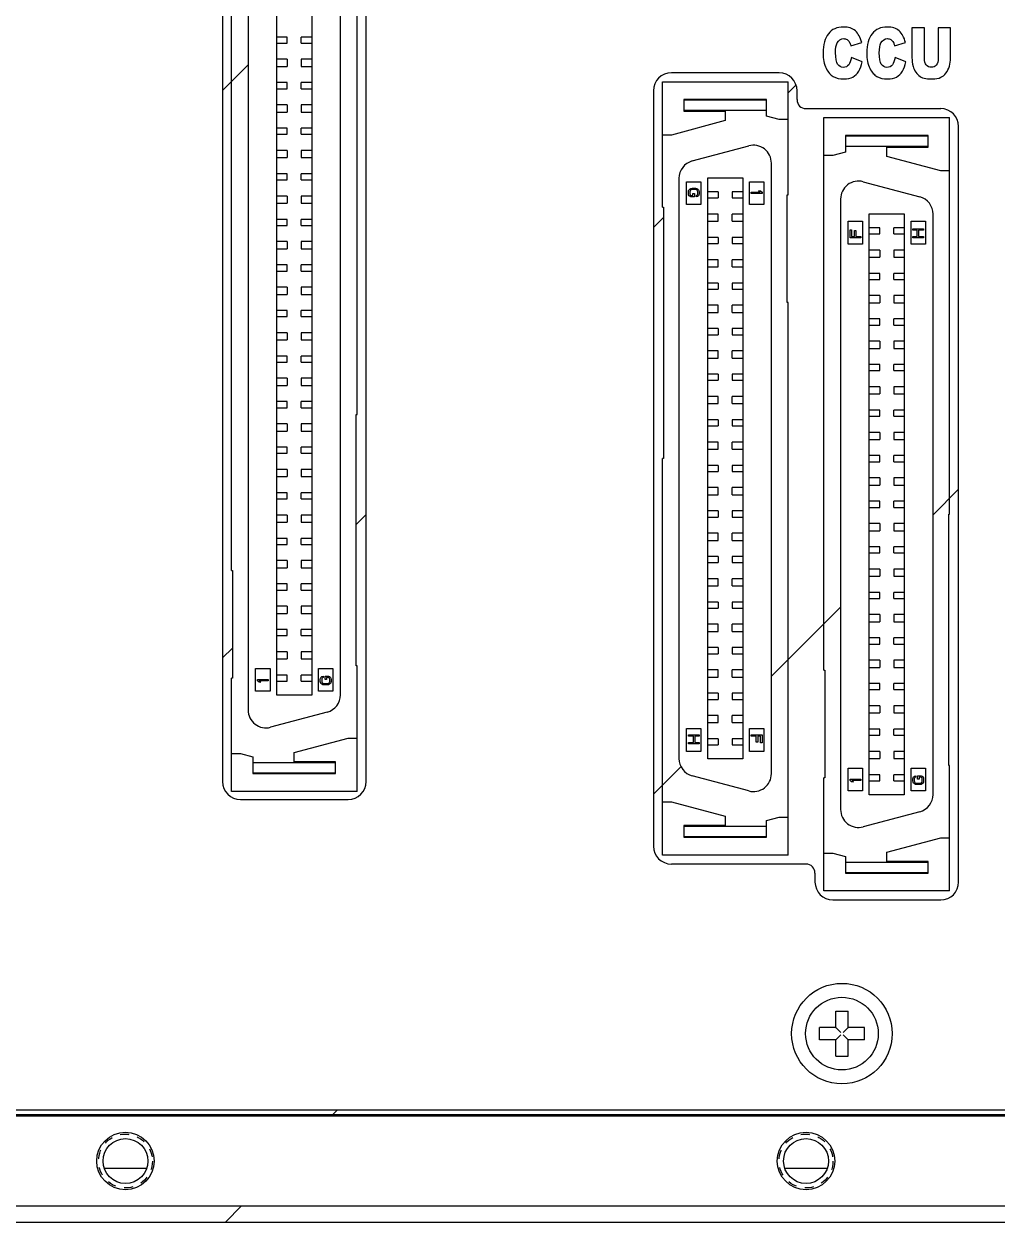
# Model space of a CAD drawing. Header units: inches. Extents: x 18 to 436, y 25 to 155.
# Drawn here: x 74.7 to 128.9, y 25.4 to 92.2 of the extents above; entities that cross this region are included whole.
import ezdxf

# ---------------------------------------------------------------- set-up
doc = ezdxf.new("R2010")
doc.units = ezdxf.units.IN
doc.header["$LTSCALE"] = 4.84
doc.header["$MEASUREMENT"] = 0
doc.linetypes.add('HIDDEN', pattern=[0.2, 0.1, -0.1])
for name, color, linetype in [('BSMJ712_4_001_DXF_HIDDEN_LINE', 7, 'CONTINUOUS'), ('BSMJ712_4_00DXF_CONTINUOUS_LINE', 7, 'CONTINUOUS'), ('BSMJ712_4_01DXF_CONTINUOUS_LINE', 7, 'CONTINUOUS'), ('C-1-1734101-DXF_CONTINUOUS_LINE', 7, 'CONTINUOUS'), ('GBT819_2-M2_DXF_CONTINUOUS_LINE', 7, 'CONTINUOUS'), ('TE_1734101_5DXF_CONTINUOUS_LINE', 7, 'CONTINUOUS')]:
    doc.layers.add(name, color=color, linetype=linetype)

msp = doc.modelspace()

# ---------------------------------------------------------------- linework, layer by layer
at = {"layer": 'BSMJ712_4_001_DXF_HIDDEN_LINE', "color": 8, "linetype": 'HIDDEN'}
for centre in [(80.321, 28.844), (118.221, 28.844)]:
    msp.add_circle(centre, 1.5, dxfattribs=at)
at = {"layer": 'BSMJ712_4_00DXF_CONTINUOUS_LINE', "color": 7, "linetype": 'Continuous'}
for p, q in [((85.721, 136.494), (85.721, 49.994)), ((93.721, 49.994), (93.721, 136.494)), ((116.721, 89.494), (110.721, 89.494)), ((109.721, 88.494), (109.721, 46.394)), ((117.721, 87.994), (117.721, 88.494)), ((118.221, 87.494), (125.721, 87.494)), ((126.721, 44.394), (126.721, 86.494)), ((86.721, 48.994), (92.721, 48.994)), ((118.221, 45.394), (110.721, 45.394)), ((118.721, 44.894), (118.721, 44.394)), ((119.721, 43.394), (125.721, 43.394)), ((20.221, 31.444), (431.221, 31.444)), ((20.521, 31.694), (430.921, 31.694)), ((79.141, 28.444), (81.502, 28.444)), ((117.041, 28.444), (119.402, 28.444)), ((20.221, 25.444), (431.221, 25.444))]:
    msp.add_line(p, q, dxfattribs=at)
at = {"layer": 'BSMJ712_4_00DXF_CONTINUOUS_LINE', "color": 4, "linetype": 'Continuous'}
for p, q in [((124.123, 91.994), (124.123, 90.325)), ((124.814, 91.994), (124.123, 91.994)), ((124.814, 90.284), (124.814, 91.994)), ((125.579, 91.994), (125.579, 90.284)), ((126.27, 91.994), (125.579, 91.994)), ((126.27, 90.325), (126.27, 91.994)), ((120.719, 91.001), (121.33, 91.171)), ((123.153, 91.001), (123.764, 91.171)), ((121.351, 90.111), (120.745, 90.34)), ((123.785, 90.111), (123.179, 90.34))]:
    msp.add_line(p, q, dxfattribs=at)
at = {"layer": 'BSMJ712_4_00DXF_CONTINUOUS_LINE', "color": 2, "linetype": 'Continuous'}
for p, q in [((85.721, 88.502), (87.146, 89.927)), ((117.221, 88.378), (117.664, 88.821)), ((109.721, 80.878), (110.276, 81.433)), ((125.296, 64.856), (126.721, 66.281)), ((93.166, 64.323), (93.721, 64.878)), ((116.296, 55.856), (120.146, 59.706)), ((85.721, 56.878), (86.276, 57.433)), ((109.721, 49.281), (111.259, 50.819)), ((91.784, 31.344), (92.134, 31.694)), ((85.884, 25.444), (86.784, 26.344))]:
    msp.add_line(p, q, dxfattribs=at)
at = {"layer": 'BSMJ712_4_00DXF_CONTINUOUS_LINE', "color": 7, "linetype": 'Continuous'}
for centre, radius in [((120.221, 35.944), 2.8), ((80.321, 28.844), 1.25), ((118.221, 28.844), 1.25)]:
    msp.add_circle(centre, radius, dxfattribs=at)
for centre, radius, start, end in [((110.721, 88.494), 1, 90, 180), ((116.721, 88.494), 1, 0, 90), ((118.221, 87.994), 0.5, 180, 270), ((125.721, 86.494), 1, 0, 90), ((86.721, 49.994), 1, 180, 270), ((92.721, 49.994), 1, 270, 0), ((110.721, 46.394), 1, 180, 270), ((118.221, 44.894), 0.5, 0, 90), ((119.721, 44.394), 1, 180, 270), ((125.721, 44.394), 1, 270, 0), ((79.314, 30.064), 1.62, 263.59892, 269.99784), ((81.328, 30.064), 1.62, 270.00216, 276.40108), ((117.214, 30.064), 1.62, 263.59892, 269.99784), ((119.228, 30.064), 1.62, 270.00216, 276.40108)]:
    msp.add_arc(centre, radius, start, end, dxfattribs=at)
at = {"layer": 'BSMJ712_4_00DXF_CONTINUOUS_LINE', "color": 4, "linetype": 'Continuous'}
for points in [[(119.467, 91.667), (119.27, 91.419), (119.172, 91.064), (119.172, 90.6)], [(120.305, 92.042), (119.944, 92.042), (119.664, 91.916), (119.467, 91.667)], [(120.969, 91.827), (120.807, 91.969), (120.586, 92.042), (120.305, 92.042)], [(121.33, 91.171), (121.25, 91.465), (121.131, 91.684), (120.969, 91.827)], [(121.901, 91.667), (121.704, 91.419), (121.607, 91.064), (121.607, 90.6)], [(122.739, 92.042), (122.378, 92.042), (122.099, 91.916), (121.901, 91.667)], [(123.403, 91.827), (123.241, 91.969), (123.02, 92.042), (122.739, 92.042)], [(123.764, 91.171), (123.685, 91.465), (123.565, 91.684), (123.403, 91.827)], [(119.866, 90.605), (119.866, 90.855), (119.897, 91.039), (119.96, 91.158)], [(119.96, 91.158), (120.043, 91.314), (120.164, 91.394), (120.321, 91.394)], [(120.321, 91.394), (120.39, 91.394), (120.453, 91.375), (120.509, 91.339)], [(120.509, 91.339), (120.564, 91.304), (120.612, 91.253), (120.651, 91.187)], [(120.651, 91.187), (120.674, 91.148), (120.697, 91.085), (120.719, 91.001)], [(122.3, 90.605), (122.3, 90.855), (122.331, 91.039), (122.394, 91.158)], [(122.394, 91.158), (122.477, 91.314), (122.598, 91.394), (122.756, 91.394)], [(122.756, 91.394), (122.824, 91.394), (122.887, 91.375), (122.943, 91.339)], [(122.943, 91.339), (122.998, 91.304), (123.046, 91.253), (123.085, 91.187)], [(123.085, 91.187), (123.109, 91.148), (123.131, 91.085), (123.153, 91.001)], [(119.172, 90.6), (119.172, 90.252), (119.227, 89.967), (119.34, 89.744)], [(119.979, 89.967), (119.903, 90.082), (119.866, 90.296), (119.866, 90.605)], [(120.745, 90.34), (120.714, 90.162), (120.664, 90.027), (120.597, 89.934)], [(121.607, 90.6), (121.607, 90.252), (121.662, 89.967), (121.774, 89.744)], [(122.413, 89.967), (122.337, 90.082), (122.3, 90.296), (122.3, 90.605)], [(123.179, 90.34), (123.148, 90.162), (123.098, 90.027), (123.031, 89.934)], [(124.123, 90.325), (124.123, 90.187), (124.144, 90.03), (124.187, 89.851)], [(124.915, 89.927), (124.847, 90.013), (124.814, 90.132), (124.814, 90.284)], [(125.579, 90.284), (125.579, 90.13), (125.544, 90.009), (125.477, 89.925)], [(126.207, 89.857), (126.248, 90.004), (126.27, 90.158), (126.27, 90.325)], [(119.34, 89.744), (119.452, 89.522), (119.585, 89.366), (119.74, 89.279)], [(120.297, 89.795), (120.16, 89.795), (120.054, 89.853), (119.979, 89.967)], [(120.597, 89.934), (120.529, 89.841), (120.428, 89.795), (120.297, 89.795)], [(120.832, 89.255), (120.962, 89.328), (121.07, 89.434), (121.159, 89.578)], [(121.159, 89.578), (121.246, 89.719), (121.31, 89.897), (121.351, 90.111)], [(121.774, 89.744), (121.886, 89.522), (122.019, 89.366), (122.174, 89.279)], [(122.731, 89.795), (122.594, 89.795), (122.488, 89.853), (122.413, 89.967)], [(123.031, 89.934), (122.963, 89.841), (122.862, 89.795), (122.731, 89.795)], [(123.266, 89.255), (123.396, 89.328), (123.504, 89.434), (123.593, 89.578)], [(123.593, 89.578), (123.68, 89.719), (123.744, 89.897), (123.785, 90.111)], [(124.187, 89.851), (124.213, 89.74), (124.262, 89.633), (124.334, 89.528)], [(124.334, 89.528), (124.406, 89.425), (124.485, 89.345), (124.572, 89.287)], [(125.197, 89.799), (125.077, 89.799), (124.982, 89.841), (124.915, 89.927)], [(125.477, 89.925), (125.41, 89.841), (125.316, 89.799), (125.197, 89.799)], [(125.736, 89.24), (125.833, 89.284), (125.925, 89.36), (126.013, 89.471)], [(126.013, 89.471), (126.102, 89.582), (126.166, 89.71), (126.207, 89.857)], [(119.74, 89.279), (119.894, 89.192), (120.092, 89.146), (120.337, 89.146)], [(120.337, 89.146), (120.537, 89.146), (120.702, 89.182), (120.832, 89.255)], [(122.174, 89.279), (122.328, 89.192), (122.526, 89.146), (122.771, 89.146)], [(122.771, 89.146), (122.971, 89.146), (123.136, 89.182), (123.266, 89.255)], [(124.572, 89.287), (124.658, 89.23), (124.766, 89.194), (124.895, 89.175)], [(124.895, 89.175), (125.023, 89.156), (125.142, 89.146), (125.252, 89.146)], [(125.252, 89.146), (125.44, 89.146), (125.602, 89.179), (125.736, 89.24)]]:
    msp.add_open_spline(points, degree=3, dxfattribs=at)
at = {"layer": 'BSMJ712_4_01DXF_CONTINUOUS_LINE', "color": 7, "linetype": 'Continuous'}
for p, q in [((431.021, 31.344), (20.421, 31.344)), ((20.421, 26.344), (431.021, 26.344))]:
    msp.add_line(p, q, dxfattribs=at)
for centre in [(80.321, 28.844), (118.221, 28.844)]:
    msp.add_circle(centre, 1.6, dxfattribs=at)
at = {"layer": 'C-1-1734101-DXF_CONTINUOUS_LINE', "color": 7, "linetype": 'Continuous'}
for p, q in [((86.221, 61.754), (86.221, 136.994)), ((93.221, 70.444), (93.221, 136.994)), ((87.146, 132.454), (87.146, 53.984)), ((88.746, 54.804), (88.746, 131.634)), ((90.696, 131.634), (90.696, 54.804)), ((92.296, 54.828), (92.296, 131.61)), ((89.331, 91.484), (88.746, 91.484)), ((89.331, 91.144), (89.331, 91.484)), ((90.111, 91.144), (90.111, 91.484)), ((90.696, 91.484), (90.111, 91.484)), ((88.746, 91.144), (89.331, 91.144)), ((90.111, 91.144), (90.696, 91.144)), ((89.331, 90.244), (88.746, 90.244)), ((89.331, 90.244), (89.331, 89.844)), ((90.111, 90.244), (90.111, 89.844)), ((90.696, 90.244), (90.111, 90.244)), ((88.746, 89.844), (89.331, 89.844)), ((90.111, 89.844), (90.696, 89.844)), ((89.331, 88.944), (88.746, 88.944)), ((89.331, 88.604), (89.331, 88.944)), ((90.111, 88.604), (90.111, 88.944)), ((90.696, 88.944), (90.111, 88.944)), ((88.746, 88.604), (89.331, 88.604)), ((90.111, 88.604), (90.696, 88.604)), ((89.331, 87.704), (88.746, 87.704)), ((89.331, 87.704), (89.331, 87.304)), ((90.111, 87.704), (90.111, 87.304)), ((90.696, 87.704), (90.111, 87.704)), ((88.746, 87.304), (89.331, 87.304)), ((90.111, 87.304), (90.696, 87.304)), ((89.331, 86.404), (88.746, 86.404)), ((89.331, 86.064), (89.331, 86.404)), ((90.111, 86.064), (90.111, 86.404)), ((90.696, 86.404), (90.111, 86.404)), ((88.746, 86.064), (89.331, 86.064)), ((90.111, 86.064), (90.696, 86.064)), ((89.331, 85.164), (88.746, 85.164)), ((89.331, 85.164), (89.331, 84.764)), ((90.111, 85.164), (90.111, 84.764)), ((90.696, 85.164), (90.111, 85.164)), ((88.746, 84.764), (89.331, 84.764)), ((90.111, 84.764), (90.696, 84.764)), ((89.331, 83.864), (88.746, 83.864)), ((88.746, 83.524), (89.331, 83.524)), ((89.331, 83.524), (89.331, 83.864)), ((90.111, 83.524), (90.111, 83.864)), ((90.696, 83.864), (90.111, 83.864)), ((90.111, 83.524), (90.696, 83.524)), ((89.331, 82.624), (88.746, 82.624)), ((88.746, 82.224), (89.331, 82.224)), ((89.331, 82.624), (89.331, 82.224)), ((90.111, 82.624), (90.111, 82.224)), ((90.696, 82.624), (90.111, 82.624)), ((90.111, 82.224), (90.696, 82.224)), ((89.331, 81.324), (88.746, 81.324)), ((88.746, 80.984), (89.331, 80.984)), ((89.331, 80.984), (89.331, 81.324)), ((90.111, 80.984), (90.111, 81.324)), ((90.696, 81.324), (90.111, 81.324)), ((90.111, 80.984), (90.696, 80.984)), ((89.331, 80.084), (88.746, 80.084)), ((88.746, 79.684), (89.331, 79.684)), ((89.331, 80.084), (89.331, 79.684)), ((90.111, 80.084), (90.111, 79.684)), ((90.696, 80.084), (90.111, 80.084)), ((90.111, 79.684), (90.696, 79.684)), ((89.331, 78.784), (88.746, 78.784)), ((88.746, 78.444), (89.331, 78.444)), ((89.331, 78.444), (89.331, 78.784)), ((90.111, 78.444), (90.111, 78.784)), ((90.696, 78.784), (90.111, 78.784)), ((90.111, 78.444), (90.696, 78.444)), ((89.331, 77.544), (88.746, 77.544)), ((89.331, 77.544), (89.331, 77.144)), ((90.111, 77.544), (90.111, 77.144)), ((90.696, 77.544), (90.111, 77.544)), ((88.746, 77.144), (89.331, 77.144)), ((90.111, 77.144), (90.696, 77.144)), ((89.331, 76.244), (88.746, 76.244)), ((89.331, 75.904), (89.331, 76.244)), ((90.111, 75.904), (90.111, 76.244)), ((90.696, 76.244), (90.111, 76.244)), ((88.746, 75.904), (89.331, 75.904)), ((90.111, 75.904), (90.696, 75.904)), ((89.331, 75.004), (88.746, 75.004)), ((89.331, 75.004), (89.331, 74.604)), ((90.111, 75.004), (90.111, 74.604)), ((90.696, 75.004), (90.111, 75.004)), ((88.746, 74.604), (89.331, 74.604)), ((90.111, 74.604), (90.696, 74.604)), ((89.331, 73.704), (88.746, 73.704)), ((89.331, 73.364), (89.331, 73.704)), ((90.111, 73.364), (90.111, 73.704)), ((90.696, 73.704), (90.111, 73.704)), ((88.746, 73.364), (89.331, 73.364)), ((90.111, 73.364), (90.696, 73.364)), ((89.331, 72.464), (88.746, 72.464)), ((89.331, 72.464), (89.331, 72.064)), ((90.111, 72.464), (90.111, 72.064)), ((90.696, 72.464), (90.111, 72.464)), ((88.746, 72.064), (89.331, 72.064)), ((90.111, 72.064), (90.696, 72.064)), ((89.331, 71.164), (88.746, 71.164)), ((88.746, 70.824), (89.331, 70.824)), ((89.331, 70.824), (89.331, 71.164)), ((90.111, 70.824), (90.111, 71.164)), ((90.696, 71.164), (90.111, 71.164)), ((90.111, 70.824), (90.696, 70.824)), ((93.166, 56.444), (93.166, 70.444)), ((93.166, 70.444), (93.221, 70.444)), ((89.331, 69.924), (88.746, 69.924)), ((88.746, 69.524), (89.331, 69.524)), ((89.331, 69.924), (89.331, 69.524)), ((90.111, 69.924), (90.111, 69.524)), ((90.696, 69.924), (90.111, 69.924)), ((90.111, 69.524), (90.696, 69.524)), ((89.331, 68.624), (88.746, 68.624)), ((88.746, 68.284), (89.331, 68.284)), ((89.331, 68.284), (89.331, 68.624)), ((90.111, 68.284), (90.111, 68.624)), ((90.696, 68.624), (90.111, 68.624)), ((90.111, 68.284), (90.696, 68.284)), ((89.331, 67.384), (88.746, 67.384)), ((88.746, 66.984), (89.331, 66.984)), ((89.331, 67.384), (89.331, 66.984)), ((90.111, 67.384), (90.111, 66.984)), ((90.696, 67.384), (90.111, 67.384)), ((90.111, 66.984), (90.696, 66.984)), ((89.331, 66.084), (88.746, 66.084)), ((88.746, 65.744), (89.331, 65.744)), ((89.331, 65.744), (89.331, 66.084)), ((90.111, 65.744), (90.111, 66.084)), ((90.696, 66.084), (90.111, 66.084)), ((90.111, 65.744), (90.696, 65.744)), ((89.331, 64.844), (88.746, 64.844)), ((89.331, 64.844), (89.331, 64.444)), ((90.111, 64.844), (90.111, 64.444)), ((90.696, 64.844), (90.111, 64.844)), ((88.746, 64.444), (89.331, 64.444)), ((90.111, 64.444), (90.696, 64.444)), ((89.331, 63.544), (88.746, 63.544)), ((89.331, 63.204), (89.331, 63.544)), ((90.111, 63.204), (90.111, 63.544)), ((90.696, 63.544), (90.111, 63.544)), ((88.746, 63.204), (89.331, 63.204)), ((90.111, 63.204), (90.696, 63.204)), ((89.331, 62.304), (88.746, 62.304)), ((89.331, 62.304), (89.331, 61.904)), ((90.111, 62.304), (90.111, 61.904)), ((90.696, 62.304), (90.111, 62.304)), ((86.221, 61.754), (86.276, 61.754)), ((86.276, 61.754), (86.276, 55.754)), ((88.746, 61.904), (89.331, 61.904)), ((90.111, 61.904), (90.696, 61.904)), ((89.331, 61.004), (88.746, 61.004)), ((89.331, 60.664), (89.331, 61.004)), ((90.111, 60.664), (90.111, 61.004)), ((90.696, 61.004), (90.111, 61.004)), ((88.746, 60.664), (89.331, 60.664)), ((90.111, 60.664), (90.696, 60.664)), ((89.331, 59.764), (88.746, 59.764)), ((89.331, 59.764), (89.331, 59.364)), ((90.111, 59.764), (90.111, 59.364)), ((90.696, 59.764), (90.111, 59.764)), ((88.746, 59.364), (89.331, 59.364)), ((90.111, 59.364), (90.696, 59.364)), ((89.331, 58.464), (88.746, 58.464)), ((88.746, 58.124), (89.331, 58.124)), ((89.331, 58.124), (89.331, 58.464)), ((90.111, 58.124), (90.111, 58.464)), ((90.696, 58.464), (90.111, 58.464)), ((90.111, 58.124), (90.696, 58.124)), ((89.331, 57.224), (88.746, 57.224)), ((88.746, 56.824), (89.331, 56.824)), ((89.331, 57.224), (89.331, 56.824)), ((90.111, 57.224), (90.111, 56.824)), ((90.696, 57.224), (90.111, 57.224)), ((90.111, 56.824), (90.696, 56.824)), ((87.571, 55.024), (87.571, 56.294)), ((87.571, 56.294), (88.371, 56.294)), ((88.371, 56.294), (88.371, 55.024)), ((91.071, 55.024), (91.071, 56.294)), ((91.071, 56.294), (91.871, 56.294)), ((91.871, 56.294), (91.871, 55.024)), ((93.221, 56.444), (93.166, 56.444)), ((93.221, 49.444), (93.221, 56.444)), ((86.221, 49.444), (86.221, 55.754)), ((86.276, 55.754), (86.221, 55.754)), ((87.671, 55.599), (87.671, 55.674)), ((87.671, 55.674), (88.271, 55.674)), ((87.761, 55.524), (87.671, 55.599)), ((87.863, 55.524), (87.761, 55.524)), ((87.773, 55.599), (87.863, 55.524)), ((88.271, 55.599), (87.773, 55.599)), ((88.271, 55.674), (88.271, 55.599)), ((89.331, 55.924), (88.746, 55.924)), ((88.746, 55.584), (89.331, 55.584)), ((89.331, 55.584), (89.331, 55.924)), ((90.111, 55.584), (90.111, 55.924)), ((90.696, 55.924), (90.111, 55.924)), ((90.111, 55.584), (90.696, 55.584)), ((91.171, 55.686), (91.184, 55.749)), ((91.171, 55.574), (91.171, 55.686)), ((91.184, 55.511), (91.171, 55.574)), ((91.184, 55.749), (91.209, 55.799)), ((91.209, 55.461), (91.184, 55.511)), ((91.209, 55.799), (91.261, 55.849)), ((91.261, 55.411), (91.209, 55.461)), ((91.261, 55.736), (91.248, 55.686)), ((91.248, 55.686), (91.248, 55.574)), ((91.248, 55.574), (91.261, 55.524)), ((91.261, 55.849), (91.324, 55.861)), ((91.286, 55.774), (91.261, 55.736)), ((91.261, 55.524), (91.286, 55.486)), ((91.324, 55.786), (91.286, 55.774)), ((91.286, 55.486), (91.324, 55.461)), ((91.324, 55.861), (91.324, 55.786)), ((91.324, 55.461), (91.375, 55.449)), ((91.375, 55.449), (91.567, 55.449)), ((91.439, 55.674), (91.439, 55.861)), ((91.439, 55.861), (91.631, 55.861)), ((91.516, 55.674), (91.439, 55.674)), ((91.516, 55.786), (91.516, 55.674)), ((91.618, 55.786), (91.516, 55.786)), ((91.567, 55.449), (91.618, 55.461)), ((91.656, 55.774), (91.618, 55.786)), ((91.618, 55.461), (91.656, 55.486)), ((91.631, 55.861), (91.682, 55.849)), ((91.682, 55.736), (91.656, 55.774)), ((91.656, 55.486), (91.682, 55.524)), ((91.682, 55.849), (91.733, 55.799)), ((91.695, 55.686), (91.682, 55.736)), ((91.682, 55.524), (91.695, 55.574)), ((91.733, 55.461), (91.682, 55.411)), ((91.695, 55.574), (91.695, 55.686)), ((91.733, 55.799), (91.758, 55.749)), ((91.758, 55.511), (91.733, 55.461)), ((91.758, 55.749), (91.771, 55.686)), ((91.771, 55.574), (91.758, 55.511)), ((91.771, 55.686), (91.771, 55.574)), ((88.371, 55.024), (87.571, 55.024)), ((90.696, 54.804), (88.746, 54.804)), ((91.871, 55.024), (91.071, 55.024)), ((91.312, 55.386), (91.261, 55.411)), ((91.375, 55.374), (91.312, 55.386)), ((91.567, 55.374), (91.375, 55.374)), ((91.631, 55.386), (91.567, 55.374)), ((91.682, 55.411), (91.631, 55.386)), ((91.555, 53.862), (88.405, 53.018)), ((89.721, 51.611), (92.721, 52.414)), ((92.721, 52.414), (93.221, 52.414)), ((86.221, 51.551), (86.721, 51.551)), ((86.721, 51.551), (87.421, 51.364)), ((89.721, 51.089), (89.721, 51.611)), ((87.421, 51.364), (87.421, 50.439)), ((87.421, 51.05), (92.021, 51.05)), ((92.021, 51.089), (89.721, 51.089)), ((92.021, 50.439), (92.021, 51.089)), ((87.421, 50.478), (92.021, 50.478)), ((87.421, 50.439), (92.021, 50.439)), ((93.221, 49.444), (86.221, 49.444))]:
    msp.add_line(p, q, dxfattribs=at)
for centre, start, end in [((91.296, 54.828), 285, 0), ((88.146, 53.984), 180, 285)]:
    msp.add_arc(centre, 1, start, end, dxfattribs=at)
at = {"layer": 'GBT819_2-M2_DXF_CONTINUOUS_LINE', "color": 7, "linetype": 'Continuous'}
for p, q in [((119.881, 36.309), (119.881, 37.194)), ((119.881, 37.194), (120.561, 37.194)), ((120.561, 36.309), (120.561, 37.194)), ((118.971, 35.604), (118.971, 36.284)), ((119.856, 36.284), (118.971, 36.284)), ((119.874, 36.291), (120.155, 36.01)), ((120.568, 36.291), (120.288, 36.01)), ((121.471, 36.284), (120.586, 36.284)), ((121.471, 35.604), (121.471, 36.284)), ((119.856, 35.604), (118.971, 35.604)), ((119.874, 35.597), (120.155, 35.877)), ((119.881, 34.694), (119.881, 35.579)), ((120.568, 35.596), (120.288, 35.877)), ((120.561, 34.694), (120.561, 35.579)), ((121.471, 35.604), (120.586, 35.604)), ((119.881, 34.694), (120.561, 34.694))]:
    msp.add_line(p, q, dxfattribs=at)
msp.add_circle((120.221, 35.944), 2.023, dxfattribs=at)
for centre, start, end in [((119.856, 36.309), 270, 0), ((120.586, 36.309), 180, 270), ((119.856, 35.579), 0, 90), ((120.586, 35.579), 90, 180)]:
    msp.add_arc(centre, 0.025, start, end, dxfattribs=at)
at = {"layer": 'TE_1734101_5DXF_CONTINUOUS_LINE', "color": 7, "linetype": 'Continuous'}
for p, q in [((110.221, 81.994), (110.221, 88.994)), ((110.221, 88.994), (117.221, 88.994)), ((117.221, 82.684), (117.221, 88.994)), ((111.421, 87.999), (111.421, 87.349)), ((116.021, 87.999), (111.421, 87.999)), ((116.021, 87.96), (111.421, 87.96)), ((116.021, 87.074), (116.021, 87.999)), ((113.721, 86.827), (110.721, 86.023)), ((116.021, 87.388), (111.421, 87.388)), ((111.421, 87.349), (113.721, 87.349)), ((113.721, 87.349), (113.721, 86.827)), ((116.721, 86.886), (116.021, 87.074)), ((117.221, 86.886), (116.721, 86.886)), ((119.221, 56.204), (119.221, 86.994)), ((119.221, 86.994), (126.221, 86.994)), ((126.221, 64.894), (126.221, 86.994)), ((110.721, 86.023), (110.221, 86.023)), ((120.421, 85.999), (120.421, 85.074)), ((125.021, 85.999), (120.421, 85.999)), ((125.021, 85.96), (120.421, 85.96)), ((125.021, 85.349), (125.021, 85.999)), ((111.887, 84.576), (115.037, 85.42)), ((119.721, 84.886), (119.221, 84.886)), ((120.421, 85.074), (119.721, 84.886)), ((125.021, 85.388), (120.421, 85.388)), ((122.721, 84.827), (122.721, 85.349)), ((122.721, 85.349), (125.021, 85.349)), ((125.721, 84.023), (122.721, 84.827)), ((116.296, 50.434), (116.296, 84.454)), ((111.146, 83.61), (111.146, 51.278)), ((112.746, 51.254), (112.746, 83.634)), ((112.746, 83.634), (114.696, 83.634)), ((114.696, 83.634), (114.696, 51.254)), ((126.221, 84.023), (125.721, 84.023)), ((111.571, 82.144), (111.571, 83.414)), ((111.571, 83.414), (112.371, 83.414)), ((111.671, 82.864), (111.684, 82.926)), ((111.671, 82.751), (111.671, 82.864)), ((111.684, 82.926), (111.709, 82.976)), ((111.709, 82.976), (111.761, 83.026)), ((111.761, 82.914), (111.748, 82.864)), ((111.748, 82.864), (111.748, 82.751)), ((111.761, 83.026), (111.812, 83.051)), ((111.786, 82.951), (111.761, 82.914)), ((111.824, 82.976), (111.786, 82.951)), ((111.812, 83.051), (111.875, 83.064)), ((111.875, 82.989), (111.824, 82.976)), ((111.875, 83.064), (112.067, 83.064)), ((112.067, 82.989), (111.875, 82.989)), ((112.067, 83.064), (112.131, 83.051)), ((112.118, 82.976), (112.067, 82.989)), ((112.156, 82.951), (112.118, 82.976)), ((112.131, 83.051), (112.182, 83.026)), ((112.182, 82.914), (112.156, 82.951)), ((112.182, 83.026), (112.233, 82.976)), ((112.195, 82.864), (112.182, 82.914)), ((112.195, 82.751), (112.195, 82.864)), ((112.233, 82.976), (112.258, 82.926)), ((112.258, 82.926), (112.271, 82.864)), ((112.271, 82.864), (112.271, 82.751)), ((112.371, 83.414), (112.371, 82.144)), ((113.331, 82.854), (112.746, 82.854)), ((113.331, 82.854), (113.331, 82.514)), ((114.111, 82.854), (114.111, 82.514)), ((114.696, 82.854), (114.111, 82.854)), ((115.071, 82.144), (115.071, 83.414)), ((115.071, 83.414), (115.871, 83.414)), ((115.171, 82.764), (115.171, 82.839)), ((115.171, 82.839), (115.669, 82.839)), ((115.669, 82.839), (115.58, 82.914)), ((115.58, 82.914), (115.682, 82.914)), ((115.682, 82.914), (115.771, 82.839)), ((115.771, 82.839), (115.771, 82.764)), ((115.871, 83.414), (115.871, 82.144)), ((121.405, 83.42), (124.555, 82.576)), ((112.371, 82.144), (111.571, 82.144)), ((111.684, 82.689), (111.671, 82.751)), ((111.709, 82.639), (111.684, 82.689)), ((111.761, 82.589), (111.709, 82.639)), ((111.748, 82.751), (111.761, 82.701)), ((111.761, 82.701), (111.786, 82.664)), ((111.812, 82.576), (111.761, 82.589)), ((111.786, 82.664), (111.824, 82.651)), ((112.003, 82.576), (111.812, 82.576)), ((111.824, 82.651), (111.926, 82.651)), ((111.926, 82.651), (111.926, 82.764)), ((111.926, 82.764), (112.003, 82.764)), ((112.003, 82.764), (112.003, 82.576)), ((112.118, 82.651), (112.156, 82.664)), ((112.118, 82.576), (112.118, 82.651)), ((112.182, 82.589), (112.118, 82.576)), ((112.156, 82.664), (112.182, 82.701)), ((112.182, 82.701), (112.195, 82.751)), ((112.233, 82.639), (112.182, 82.589)), ((112.258, 82.689), (112.233, 82.639)), ((112.271, 82.751), (112.258, 82.689)), ((112.746, 82.514), (113.331, 82.514)), ((114.111, 82.514), (114.696, 82.514)), ((115.871, 82.144), (115.071, 82.144)), ((115.771, 82.764), (115.171, 82.764)), ((117.166, 76.684), (117.166, 82.684)), ((117.166, 82.684), (117.221, 82.684)), ((120.146, 82.454), (120.146, 48.434)), ((110.221, 81.994), (110.276, 81.994)), ((110.276, 81.994), (110.276, 67.994)), ((113.331, 81.614), (112.746, 81.614)), ((113.331, 81.214), (113.331, 81.614)), ((114.111, 81.214), (114.111, 81.614)), ((114.696, 81.614), (114.111, 81.614)), ((121.746, 49.254), (121.746, 81.634)), ((121.746, 81.634), (123.696, 81.634)), ((123.696, 81.634), (123.696, 49.254)), ((125.296, 49.278), (125.296, 81.61)), ((112.746, 81.214), (113.331, 81.214)), ((114.111, 81.214), (114.696, 81.214)), ((120.571, 79.944), (120.571, 81.214)), ((120.571, 81.214), (121.371, 81.214)), ((121.371, 81.214), (121.371, 79.944)), ((122.331, 80.854), (121.746, 80.854)), ((122.331, 80.514), (122.331, 80.854)), ((123.111, 80.514), (123.111, 80.854)), ((123.696, 80.854), (123.111, 80.854)), ((124.071, 79.944), (124.071, 81.214)), ((124.071, 81.214), (124.871, 81.214)), ((124.171, 80.719), (124.171, 80.794)), ((124.171, 80.794), (124.771, 80.794)), ((124.771, 80.794), (124.771, 80.719)), ((124.871, 81.214), (124.871, 79.944)), ((113.331, 80.314), (112.746, 80.314)), ((113.331, 80.314), (113.331, 79.974)), ((114.111, 80.314), (114.111, 79.974)), ((114.696, 80.314), (114.111, 80.314)), ((120.671, 80.294), (120.671, 80.744)), ((120.671, 80.744), (120.748, 80.744)), ((121.271, 80.294), (120.671, 80.294)), ((120.748, 80.744), (120.748, 80.369)), ((120.748, 80.369), (120.914, 80.369)), ((120.914, 80.369), (120.914, 80.694)), ((120.914, 80.694), (120.99, 80.694)), ((120.99, 80.694), (120.99, 80.369)), ((120.99, 80.369), (121.271, 80.369)), ((121.271, 80.369), (121.271, 80.294)), ((121.746, 80.514), (122.331, 80.514)), ((123.111, 80.514), (123.696, 80.514)), ((124.414, 80.719), (124.171, 80.719)), ((124.171, 80.294), (124.171, 80.369)), ((124.171, 80.369), (124.414, 80.369)), ((124.771, 80.294), (124.171, 80.294)), ((124.414, 80.369), (124.414, 80.719)), ((124.49, 80.719), (124.49, 80.369)), ((124.771, 80.719), (124.49, 80.719)), ((124.49, 80.369), (124.771, 80.369)), ((124.771, 80.369), (124.771, 80.294)), ((112.746, 79.974), (113.331, 79.974)), ((114.111, 79.974), (114.696, 79.974)), ((121.371, 79.944), (120.571, 79.944)), ((122.331, 79.614), (121.746, 79.614)), ((122.331, 79.614), (122.331, 79.214)), ((123.111, 79.614), (123.111, 79.214)), ((123.696, 79.614), (123.111, 79.614)), ((124.871, 79.944), (124.071, 79.944)), ((113.331, 79.074), (112.746, 79.074)), ((113.331, 78.674), (113.331, 79.074)), ((114.111, 78.674), (114.111, 79.074)), ((114.696, 79.074), (114.111, 79.074)), ((121.746, 79.214), (122.331, 79.214)), ((123.111, 79.214), (123.696, 79.214)), ((112.746, 78.674), (113.331, 78.674)), ((114.111, 78.674), (114.696, 78.674)), ((122.331, 78.314), (121.746, 78.314)), ((122.331, 77.974), (122.331, 78.314)), ((123.111, 77.974), (123.111, 78.314)), ((123.696, 78.314), (123.111, 78.314)), ((113.331, 77.774), (112.746, 77.774)), ((113.331, 77.774), (113.331, 77.434)), ((114.111, 77.774), (114.111, 77.434)), ((114.696, 77.774), (114.111, 77.774)), ((121.746, 77.974), (122.331, 77.974)), ((123.111, 77.974), (123.696, 77.974)), ((112.746, 77.434), (113.331, 77.434)), ((114.111, 77.434), (114.696, 77.434)), ((122.331, 77.074), (121.746, 77.074)), ((122.331, 77.074), (122.331, 76.674)), ((123.111, 77.074), (123.111, 76.674)), ((123.696, 77.074), (123.111, 77.074)), ((113.331, 76.534), (112.746, 76.534)), ((112.746, 76.134), (113.331, 76.134)), ((113.331, 76.134), (113.331, 76.534)), ((114.111, 76.134), (114.111, 76.534)), ((114.696, 76.534), (114.111, 76.534)), ((114.111, 76.134), (114.696, 76.134)), ((117.221, 76.684), (117.166, 76.684)), ((117.221, 45.894), (117.221, 76.684)), ((121.746, 76.674), (122.331, 76.674)), ((123.111, 76.674), (123.696, 76.674)), ((122.331, 75.774), (121.746, 75.774)), ((122.331, 75.434), (122.331, 75.774)), ((123.111, 75.434), (123.111, 75.774)), ((123.696, 75.774), (123.111, 75.774)), ((113.331, 75.234), (112.746, 75.234)), ((112.746, 74.894), (113.331, 74.894)), ((113.331, 75.234), (113.331, 74.894)), ((114.111, 75.234), (114.111, 74.894)), ((114.696, 75.234), (114.111, 75.234)), ((114.111, 74.894), (114.696, 74.894)), ((121.746, 75.434), (122.331, 75.434)), ((123.111, 75.434), (123.696, 75.434)), ((122.331, 74.534), (121.746, 74.534)), ((121.746, 74.134), (122.331, 74.134)), ((122.331, 74.534), (122.331, 74.134)), ((123.111, 74.534), (123.111, 74.134)), ((123.696, 74.534), (123.111, 74.534)), ((123.111, 74.134), (123.696, 74.134)), ((113.331, 73.994), (112.746, 73.994)), ((112.746, 73.594), (113.331, 73.594)), ((113.331, 73.594), (113.331, 73.994)), ((114.111, 73.594), (114.111, 73.994)), ((114.696, 73.994), (114.111, 73.994)), ((114.111, 73.594), (114.696, 73.594)), ((122.331, 73.234), (121.746, 73.234)), ((121.746, 72.894), (122.331, 72.894)), ((122.331, 72.894), (122.331, 73.234)), ((123.111, 72.894), (123.111, 73.234)), ((123.696, 73.234), (123.111, 73.234)), ((123.111, 72.894), (123.696, 72.894)), ((113.331, 72.694), (112.746, 72.694)), ((112.746, 72.354), (113.331, 72.354)), ((113.331, 72.694), (113.331, 72.354)), ((114.111, 72.694), (114.111, 72.354)), ((114.696, 72.694), (114.111, 72.694)), ((114.111, 72.354), (114.696, 72.354)), ((113.331, 71.454), (112.746, 71.454)), ((113.331, 71.054), (113.331, 71.454)), ((114.111, 71.054), (114.111, 71.454)), ((114.696, 71.454), (114.111, 71.454)), ((122.331, 71.994), (121.746, 71.994)), ((121.746, 71.594), (122.331, 71.594)), ((122.331, 71.994), (122.331, 71.594)), ((123.111, 71.994), (123.111, 71.594)), ((123.696, 71.994), (123.111, 71.994)), ((123.111, 71.594), (123.696, 71.594)), ((112.746, 71.054), (113.331, 71.054)), ((114.111, 71.054), (114.696, 71.054)), ((113.331, 70.154), (112.746, 70.154)), ((113.331, 70.154), (113.331, 69.814)), ((114.111, 70.154), (114.111, 69.814)), ((114.696, 70.154), (114.111, 70.154)), ((122.331, 70.694), (121.746, 70.694)), ((121.746, 70.354), (122.331, 70.354)), ((122.331, 70.354), (122.331, 70.694)), ((123.111, 70.354), (123.111, 70.694)), ((123.696, 70.694), (123.111, 70.694)), ((123.111, 70.354), (123.696, 70.354)), ((112.746, 69.814), (113.331, 69.814)), ((114.111, 69.814), (114.696, 69.814)), ((122.331, 69.454), (121.746, 69.454)), ((122.331, 69.454), (122.331, 69.054)), ((123.111, 69.454), (123.111, 69.054)), ((123.696, 69.454), (123.111, 69.454)), ((113.331, 68.914), (112.746, 68.914)), ((113.331, 68.514), (113.331, 68.914)), ((114.111, 68.514), (114.111, 68.914)), ((114.696, 68.914), (114.111, 68.914)), ((121.746, 69.054), (122.331, 69.054)), ((123.111, 69.054), (123.696, 69.054)), ((112.746, 68.514), (113.331, 68.514)), ((114.111, 68.514), (114.696, 68.514)), ((122.331, 68.154), (121.746, 68.154)), ((122.331, 67.814), (122.331, 68.154)), ((123.111, 67.814), (123.111, 68.154)), ((123.696, 68.154), (123.111, 68.154)), ((110.221, 45.894), (110.221, 67.994)), ((110.276, 67.994), (110.221, 67.994)), ((113.331, 67.614), (112.746, 67.614)), ((113.331, 67.614), (113.331, 67.274)), ((114.111, 67.614), (114.111, 67.274)), ((114.696, 67.614), (114.111, 67.614)), ((121.746, 67.814), (122.331, 67.814)), ((123.111, 67.814), (123.696, 67.814)), ((112.746, 67.274), (113.331, 67.274)), ((114.111, 67.274), (114.696, 67.274)), ((122.331, 66.914), (121.746, 66.914)), ((122.331, 66.914), (122.331, 66.514)), ((123.111, 66.914), (123.111, 66.514)), ((123.696, 66.914), (123.111, 66.914)), ((113.331, 66.374), (112.746, 66.374)), ((113.331, 65.974), (113.331, 66.374)), ((114.111, 65.974), (114.111, 66.374)), ((114.696, 66.374), (114.111, 66.374)), ((121.746, 66.514), (122.331, 66.514)), ((123.111, 66.514), (123.696, 66.514)), ((112.746, 65.974), (113.331, 65.974)), ((114.111, 65.974), (114.696, 65.974)), ((122.331, 65.614), (121.746, 65.614)), ((122.331, 65.274), (122.331, 65.614)), ((123.111, 65.274), (123.111, 65.614)), ((123.696, 65.614), (123.111, 65.614)), ((113.331, 65.074), (112.746, 65.074)), ((113.331, 65.074), (113.331, 64.734)), ((114.111, 65.074), (114.111, 64.734)), ((114.696, 65.074), (114.111, 65.074)), ((121.746, 65.274), (122.331, 65.274)), ((123.111, 65.274), (123.696, 65.274)), ((126.166, 50.894), (126.166, 64.894)), ((126.166, 64.894), (126.221, 64.894)), ((112.746, 64.734), (113.331, 64.734)), ((114.111, 64.734), (114.696, 64.734)), ((122.331, 64.374), (121.746, 64.374)), ((122.331, 64.374), (122.331, 63.974)), ((123.111, 64.374), (123.111, 63.974)), ((123.696, 64.374), (123.111, 64.374)), ((113.331, 63.834), (112.746, 63.834)), ((112.746, 63.434), (113.331, 63.434)), ((113.331, 63.434), (113.331, 63.834)), ((114.111, 63.434), (114.111, 63.834)), ((114.696, 63.834), (114.111, 63.834)), ((114.111, 63.434), (114.696, 63.434)), ((121.746, 63.974), (122.331, 63.974)), ((123.111, 63.974), (123.696, 63.974)), ((122.331, 63.074), (121.746, 63.074)), ((122.331, 62.734), (122.331, 63.074)), ((123.111, 62.734), (123.111, 63.074)), ((123.696, 63.074), (123.111, 63.074)), ((113.331, 62.534), (112.746, 62.534)), ((112.746, 62.194), (113.331, 62.194)), ((113.331, 62.534), (113.331, 62.194)), ((114.111, 62.534), (114.111, 62.194)), ((114.696, 62.534), (114.111, 62.534)), ((114.111, 62.194), (114.696, 62.194)), ((121.746, 62.734), (122.331, 62.734)), ((123.111, 62.734), (123.696, 62.734)), ((122.331, 61.834), (121.746, 61.834)), ((121.746, 61.434), (122.331, 61.434)), ((122.331, 61.834), (122.331, 61.434)), ((123.111, 61.834), (123.111, 61.434)), ((123.696, 61.834), (123.111, 61.834)), ((123.111, 61.434), (123.696, 61.434)), ((113.331, 61.294), (112.746, 61.294)), ((112.746, 60.894), (113.331, 60.894)), ((113.331, 60.894), (113.331, 61.294)), ((114.111, 60.894), (114.111, 61.294)), ((114.696, 61.294), (114.111, 61.294)), ((114.111, 60.894), (114.696, 60.894)), ((122.331, 60.534), (121.746, 60.534)), ((121.746, 60.194), (122.331, 60.194)), ((122.331, 60.194), (122.331, 60.534)), ((123.111, 60.194), (123.111, 60.534)), ((123.696, 60.534), (123.111, 60.534)), ((123.111, 60.194), (123.696, 60.194)), ((113.331, 59.994), (112.746, 59.994)), ((112.746, 59.654), (113.331, 59.654)), ((113.331, 59.994), (113.331, 59.654)), ((114.111, 59.994), (114.111, 59.654)), ((114.696, 59.994), (114.111, 59.994)), ((114.111, 59.654), (114.696, 59.654)), ((122.331, 59.294), (121.746, 59.294)), ((121.746, 58.894), (122.331, 58.894)), ((122.331, 59.294), (122.331, 58.894)), ((123.111, 59.294), (123.111, 58.894)), ((123.696, 59.294), (123.111, 59.294)), ((123.111, 58.894), (123.696, 58.894)), ((113.331, 58.754), (112.746, 58.754)), ((112.746, 58.354), (113.331, 58.354)), ((113.331, 58.354), (113.331, 58.754)), ((114.111, 58.354), (114.111, 58.754)), ((114.696, 58.754), (114.111, 58.754)), ((114.111, 58.354), (114.696, 58.354)), ((113.331, 57.454), (112.746, 57.454)), ((113.331, 57.454), (113.331, 57.114)), ((114.111, 57.454), (114.111, 57.114)), ((114.696, 57.454), (114.111, 57.454)), ((122.331, 57.994), (121.746, 57.994)), ((121.746, 57.654), (122.331, 57.654)), ((122.331, 57.654), (122.331, 57.994)), ((123.111, 57.654), (123.111, 57.994)), ((123.696, 57.994), (123.111, 57.994)), ((123.111, 57.654), (123.696, 57.654)), ((112.746, 57.114), (113.331, 57.114)), ((114.111, 57.114), (114.696, 57.114)), ((122.331, 56.754), (121.746, 56.754)), ((122.331, 56.754), (122.331, 56.354)), ((123.111, 56.754), (123.111, 56.354)), ((123.696, 56.754), (123.111, 56.754)), ((113.331, 56.214), (112.746, 56.214)), ((113.331, 55.814), (113.331, 56.214)), ((114.111, 55.814), (114.111, 56.214)), ((114.696, 56.214), (114.111, 56.214)), ((119.221, 56.204), (119.276, 56.204)), ((119.276, 56.204), (119.276, 50.204)), ((121.746, 56.354), (122.331, 56.354)), ((123.111, 56.354), (123.696, 56.354)), ((112.746, 55.814), (113.331, 55.814)), ((114.111, 55.814), (114.696, 55.814)), ((122.331, 55.454), (121.746, 55.454)), ((122.331, 55.114), (122.331, 55.454)), ((123.111, 55.114), (123.111, 55.454)), ((123.696, 55.454), (123.111, 55.454)), ((113.331, 54.914), (112.746, 54.914)), ((113.331, 54.914), (113.331, 54.574)), ((114.111, 54.914), (114.111, 54.574)), ((114.696, 54.914), (114.111, 54.914)), ((121.746, 55.114), (122.331, 55.114)), ((123.111, 55.114), (123.696, 55.114)), ((112.746, 54.574), (113.331, 54.574)), ((114.111, 54.574), (114.696, 54.574)), ((122.331, 54.214), (121.746, 54.214)), ((122.331, 54.214), (122.331, 53.814)), ((123.111, 54.214), (123.111, 53.814)), ((123.696, 54.214), (123.111, 54.214)), ((113.331, 53.674), (112.746, 53.674)), ((113.331, 53.274), (113.331, 53.674)), ((114.111, 53.274), (114.111, 53.674)), ((114.696, 53.674), (114.111, 53.674)), ((121.746, 53.814), (122.331, 53.814)), ((123.111, 53.814), (123.696, 53.814)), ((111.571, 51.674), (111.571, 52.944)), ((111.571, 52.944), (112.371, 52.944)), ((112.371, 52.944), (112.371, 51.674)), ((112.746, 53.274), (113.331, 53.274)), ((114.111, 53.274), (114.696, 53.274)), ((115.071, 51.674), (115.071, 52.944)), ((115.071, 52.944), (115.871, 52.944)), ((115.871, 52.944), (115.871, 51.674)), ((122.331, 52.914), (121.746, 52.914)), ((122.331, 52.574), (122.331, 52.914)), ((123.111, 52.574), (123.111, 52.914)), ((123.696, 52.914), (123.111, 52.914)), ((111.671, 52.519), (111.671, 52.594)), ((111.671, 52.594), (112.271, 52.594)), ((111.952, 52.519), (111.671, 52.519)), ((111.671, 52.094), (111.671, 52.169)), ((111.671, 52.169), (111.952, 52.169)), ((112.271, 52.094), (111.671, 52.094)), ((111.952, 52.169), (111.952, 52.519)), ((112.029, 52.519), (112.029, 52.169)), ((112.271, 52.519), (112.029, 52.519)), ((112.029, 52.169), (112.271, 52.169)), ((112.271, 52.594), (112.271, 52.519)), ((112.271, 52.169), (112.271, 52.094)), ((113.331, 52.374), (112.746, 52.374)), ((113.331, 52.374), (113.331, 52.034)), ((114.111, 52.374), (114.111, 52.034)), ((114.696, 52.374), (114.111, 52.374)), ((115.171, 52.519), (115.171, 52.594)), ((115.171, 52.594), (115.771, 52.594)), ((115.452, 52.519), (115.171, 52.519)), ((115.452, 52.194), (115.452, 52.519)), ((115.529, 52.194), (115.452, 52.194)), ((115.529, 52.519), (115.529, 52.194)), ((115.695, 52.519), (115.529, 52.519)), ((115.695, 52.144), (115.695, 52.519)), ((115.771, 52.144), (115.695, 52.144)), ((115.771, 52.594), (115.771, 52.144)), ((121.746, 52.574), (122.331, 52.574)), ((123.111, 52.574), (123.696, 52.574)), ((112.371, 51.674), (111.571, 51.674)), ((112.746, 52.034), (113.331, 52.034)), ((114.111, 52.034), (114.696, 52.034)), ((115.871, 51.674), (115.071, 51.674)), ((122.331, 51.674), (121.746, 51.674)), ((122.331, 51.674), (122.331, 51.274)), ((123.111, 51.674), (123.111, 51.274)), ((123.696, 51.674), (123.111, 51.674)), ((114.696, 51.254), (112.746, 51.254)), ((121.746, 51.274), (122.331, 51.274)), ((123.111, 51.274), (123.696, 51.274)), ((126.221, 50.894), (126.166, 50.894)), ((126.221, 43.894), (126.221, 50.894)), ((115.037, 49.468), (111.887, 50.312)), ((119.221, 43.894), (119.221, 50.204)), ((119.276, 50.204), (119.221, 50.204)), ((120.571, 49.474), (120.571, 50.744)), ((120.571, 50.744), (121.371, 50.744)), ((120.671, 50.049), (120.671, 50.124)), ((120.671, 50.124), (121.271, 50.124)), ((121.271, 50.124), (121.271, 50.049)), ((121.371, 50.744), (121.371, 49.474)), ((122.331, 50.374), (121.746, 50.374)), ((122.331, 50.034), (122.331, 50.374)), ((123.111, 50.034), (123.111, 50.374)), ((123.696, 50.374), (123.111, 50.374)), ((124.071, 49.474), (124.071, 50.744)), ((124.071, 50.744), (124.871, 50.744)), ((124.171, 50.136), (124.184, 50.199)), ((124.171, 50.024), (124.171, 50.136)), ((124.184, 50.199), (124.209, 50.249)), ((124.209, 50.249), (124.261, 50.299)), ((124.261, 50.186), (124.248, 50.136)), ((124.248, 50.136), (124.248, 50.024)), ((124.261, 50.299), (124.324, 50.311)), ((124.286, 50.224), (124.261, 50.186)), ((124.324, 50.236), (124.286, 50.224)), ((124.324, 50.311), (124.324, 50.236)), ((124.439, 50.124), (124.439, 50.311)), ((124.439, 50.311), (124.631, 50.311)), ((124.516, 50.124), (124.439, 50.124)), ((124.516, 50.236), (124.516, 50.124)), ((124.618, 50.236), (124.516, 50.236)), ((124.656, 50.224), (124.618, 50.236)), ((124.631, 50.311), (124.682, 50.299)), ((124.682, 50.186), (124.656, 50.224)), ((124.682, 50.299), (124.733, 50.249)), ((124.695, 50.136), (124.682, 50.186)), ((124.695, 50.024), (124.695, 50.136)), ((124.733, 50.249), (124.758, 50.199)), ((124.758, 50.199), (124.771, 50.136)), ((124.771, 50.136), (124.771, 50.024)), ((124.871, 50.744), (124.871, 49.474)), ((121.371, 49.474), (120.571, 49.474)), ((120.761, 49.974), (120.671, 50.049)), ((120.863, 49.974), (120.761, 49.974)), ((120.773, 50.049), (120.863, 49.974)), ((121.271, 50.049), (120.773, 50.049)), ((121.746, 50.034), (122.331, 50.034)), ((123.111, 50.034), (123.696, 50.034)), ((124.871, 49.474), (124.071, 49.474)), ((124.184, 49.961), (124.171, 50.024)), ((124.209, 49.911), (124.184, 49.961)), ((124.261, 49.861), (124.209, 49.911)), ((124.248, 50.024), (124.261, 49.974)), ((124.261, 49.974), (124.286, 49.936)), ((124.312, 49.836), (124.261, 49.861)), ((124.286, 49.936), (124.324, 49.911)), ((124.375, 49.824), (124.312, 49.836)), ((124.324, 49.911), (124.375, 49.899)), ((124.375, 49.899), (124.567, 49.899)), ((124.567, 49.824), (124.375, 49.824)), ((124.567, 49.899), (124.618, 49.911)), ((124.631, 49.836), (124.567, 49.824)), ((124.618, 49.911), (124.656, 49.936)), ((124.682, 49.861), (124.631, 49.836)), ((124.656, 49.936), (124.682, 49.974)), ((124.682, 49.974), (124.695, 50.024)), ((124.733, 49.911), (124.682, 49.861)), ((124.758, 49.961), (124.733, 49.911)), ((124.771, 50.024), (124.758, 49.961)), ((110.221, 48.864), (110.721, 48.864)), ((110.721, 48.864), (113.721, 48.061)), ((123.696, 49.254), (121.746, 49.254)), ((124.555, 48.312), (121.405, 47.468)), ((111.421, 47.539), (111.421, 46.889)), ((113.721, 47.539), (111.421, 47.539)), ((111.421, 47.5), (116.021, 47.5)), ((113.721, 48.061), (113.721, 47.539)), ((116.021, 47.814), (116.721, 48.001)), ((116.021, 46.889), (116.021, 47.814)), ((116.721, 48.001), (117.221, 48.001)), ((111.421, 46.928), (116.021, 46.928)), ((111.421, 46.889), (116.021, 46.889)), ((122.721, 46.061), (125.721, 46.864)), ((125.721, 46.864), (126.221, 46.864)), ((117.221, 45.894), (110.221, 45.894)), ((119.221, 46.001), (119.721, 46.001)), ((119.721, 46.001), (120.421, 45.814)), ((120.421, 45.814), (120.421, 44.889)), ((120.421, 45.5), (125.021, 45.5)), ((122.721, 45.539), (122.721, 46.061)), ((125.021, 45.539), (122.721, 45.539)), ((125.021, 44.889), (125.021, 45.539)), ((120.421, 44.928), (125.021, 44.928)), ((120.421, 44.889), (125.021, 44.889)), ((126.221, 43.894), (119.221, 43.894))]:
    msp.add_line(p, q, dxfattribs=at)
for centre, start, end in [((115.296, 84.454), 0, 105), ((112.146, 83.61), 105, 180), ((121.146, 82.454), 75, 180), ((124.296, 81.61), 0, 75), ((112.146, 51.278), 180, 255), ((115.296, 50.434), 255, 0), ((124.296, 49.278), 285, 0), ((121.146, 48.434), 180, 285)]:
    msp.add_arc(centre, 1, start, end, dxfattribs=at)

doc.saveas('drawing.dxf')
